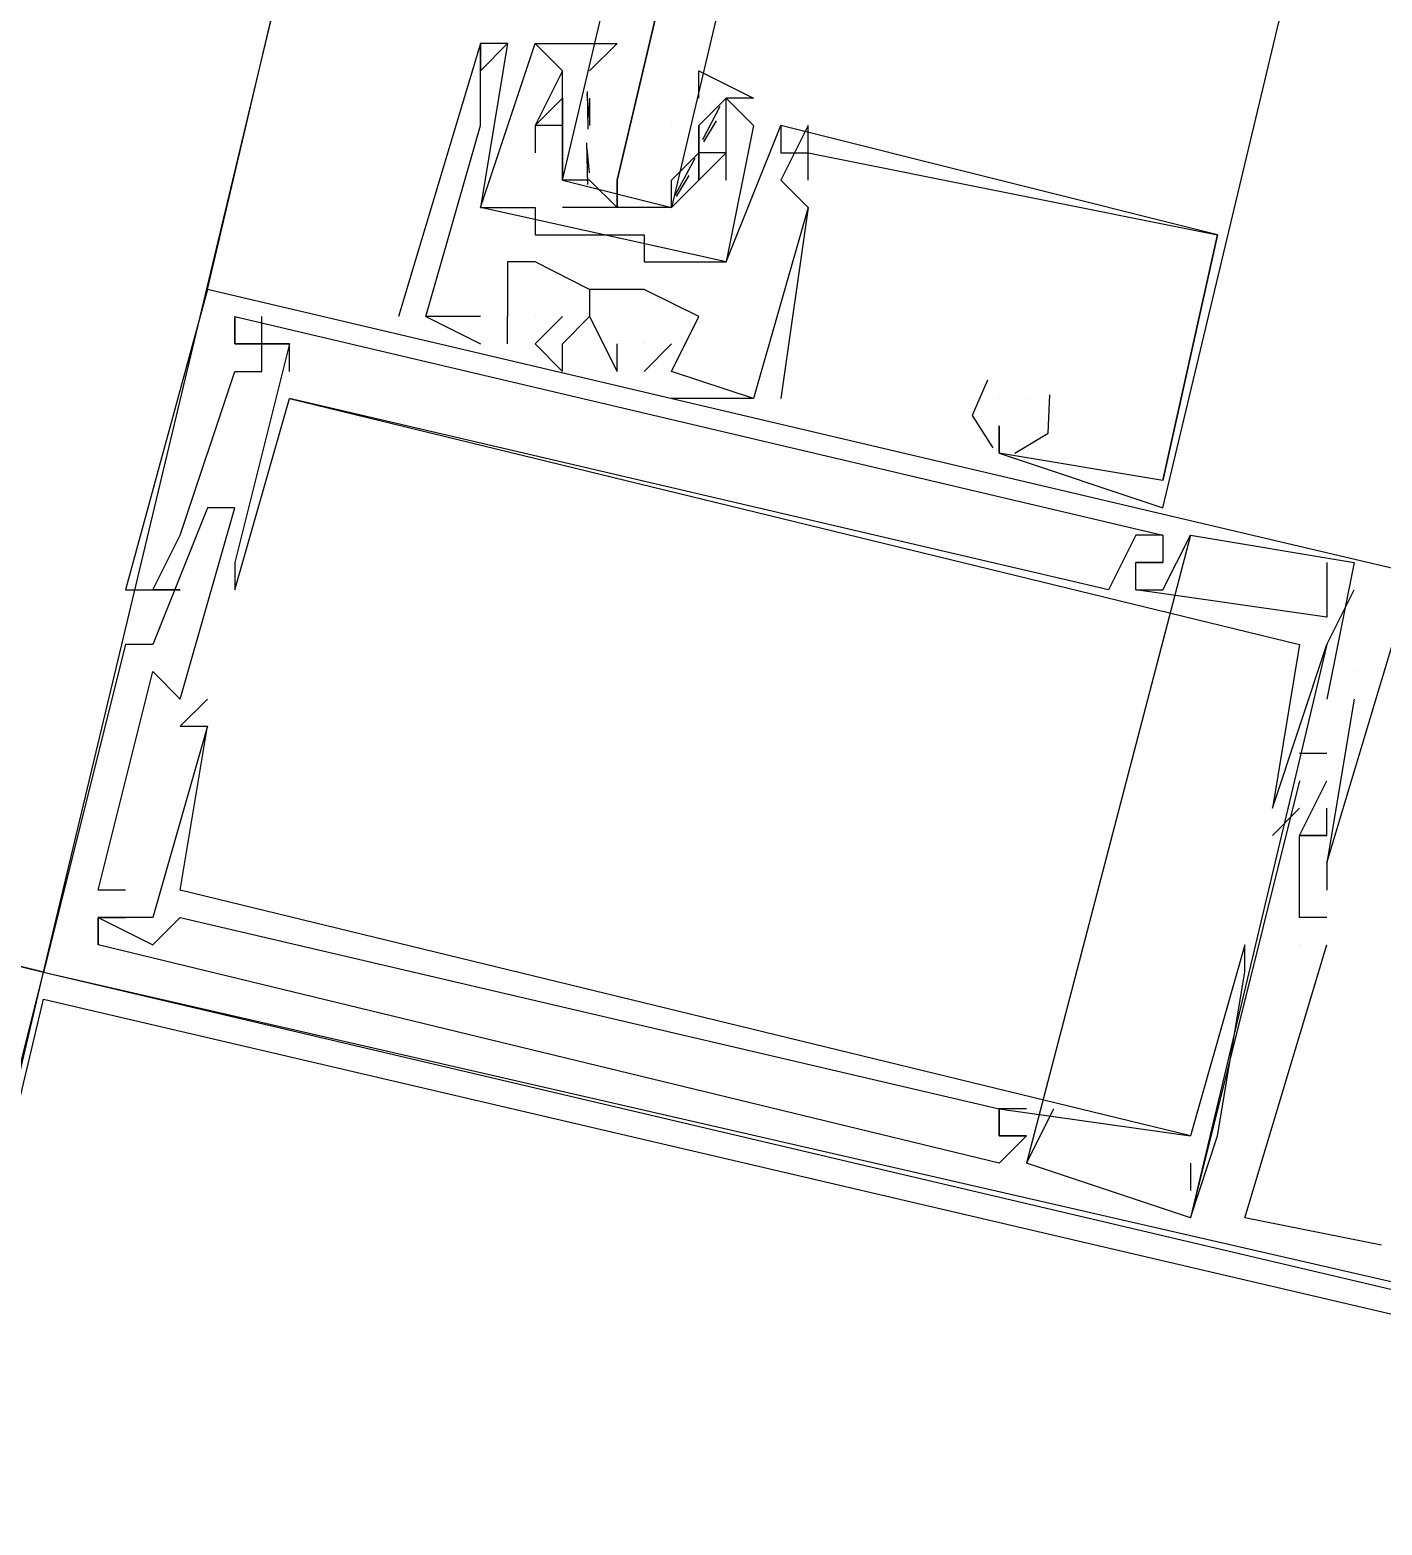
# Model space of a CAD drawing. Header units: feet. Extents: x -84 to 198, y -22 to 181.
# Drawn here: x 86.54 to 87.2, y 15.241 to 15.971 of the extents above; entities that cross this region are included whole.
import ezdxf

# ---------------------------------------------------------------- set-up
doc = ezdxf.new("R2010")
doc.units = ezdxf.units.FT
doc.layers.add('A-LINEA', color=7, linetype='CONTINUOUS')

msp = doc.modelspace()

# ---------------------------------------------------------------- linework, layer by layer
at = {"layer": 'A-LINEA'}
for p, q in [((86.6267, 15.8444), (88.3467, 23.1378)), ((86.5467, 15.5111), (86.6933, 16.1244)), ((86.76, 15.9644), (86.76, 15.9644)), ((86.76, 15.9644), (86.76, 15.9644)), ((86.76, 15.9644), (86.76, 15.9644)), ((86.76, 15.9644), (86.76, 15.9644)), ((86.76, 15.9644), (86.76, 15.9644)), ((86.76, 15.9644), (86.76, 15.9644)), ((86.7733, 15.9644), (86.7733, 15.9644)), ((86.7733, 15.9644), (86.7733, 15.9644)), ((86.7733, 15.9644), (86.7733, 15.9644)), ((86.7733, 15.9644), (86.7733, 15.9644)), ((86.7733, 15.9644), (86.7733, 15.9644)), ((86.8, 15.9511), (86.7867, 15.9644)), ((86.7867, 15.9644), (86.7867, 15.9644)), ((86.7867, 15.9644), (86.7867, 15.9644)), ((86.8, 15.9511), (86.7867, 15.9644)), ((86.7867, 15.9644), (86.7867, 15.9644)), ((86.7867, 15.9644), (86.7867, 15.9644)), ((86.76, 15.9511), (86.76, 15.9511)), ((86.76, 15.9511), (86.76, 15.9511)), ((86.76, 15.9511), (86.76, 15.9511)), ((86.8, 15.9511), (86.8, 15.9511)), ((86.8, 15.9511), (86.8, 15.9511)), ((86.8, 15.9511), (86.8, 15.9511)), ((86.8, 15.9511), (86.8, 15.9511)), ((86.76, 15.9378), (86.76, 15.9378)), ((86.76, 15.9378), (86.76, 15.9378)), ((86.76, 15.9378), (86.76, 15.9378)), ((86.8, 15.9378), (86.8, 15.9378)), ((86.8, 15.9378), (86.8, 15.9378)), ((86.8, 15.9378), (86.8, 15.9378)), ((86.8, 15.9378), (86.8, 15.9378)), ((86.8132, 15.928), (86.8122, 15.9399)), ((86.8126, 15.9227), (86.8123, 15.941)), ((86.8133, 15.9378), (86.8133, 15.9378)), ((86.8133, 15.9378), (86.8133, 15.9244)), ((86.8133, 15.9378), (86.8133, 15.9378)), ((86.8933, 15.9378), (86.88, 15.9378)), ((86.88, 15.9378), (86.88, 15.9378)), ((86.88, 15.9378), (86.88, 15.9378)), ((86.8933, 15.9378), (86.88, 15.9378)), ((86.88, 15.9378), (86.88, 15.9378)), ((86.88, 15.9378), (86.88, 15.9378)), ((86.8933, 15.9378), (86.8933, 15.9378)), ((86.8933, 15.9378), (86.8933, 15.9378)), ((86.8769, 15.9337), (86.8685, 15.9174)), ((86.76, 15.9244), (86.76, 15.9244)), ((86.76, 15.9244), (86.76, 15.9244)), ((86.76, 15.9244), (86.76, 15.9244)), ((86.7867, 15.9244), (86.7867, 15.9244)), ((86.7867, 15.9244), (86.7867, 15.9244)), ((86.7867, 15.9244), (86.7867, 15.9244)), ((86.7867, 15.9244), (86.7867, 15.9244)), ((86.7867, 15.9244), (86.7867, 15.9244)), ((86.7867, 15.9244), (86.7867, 15.9244)), ((86.8, 15.9244), (86.8, 15.9244)), ((86.8, 15.9244), (86.8, 15.9244)), ((86.8, 15.9244), (86.8, 15.9244)), ((86.8, 15.9244), (86.8, 15.9244)), ((86.8133, 15.9244), (86.8133, 15.9244)), ((86.8533, 15.9244), (86.8533, 15.9244)), ((86.8667, 15.9244), (86.8667, 15.9244)), ((86.8667, 15.9111), (86.8667, 15.9244)), ((86.8667, 15.9244), (86.8667, 15.9244)), ((86.8751, 15.9267), (86.8689, 15.9165)), ((86.8933, 15.9244), (86.8933, 15.9244)), ((86.8933, 15.9244), (86.8933, 15.9244)), ((86.8933, 15.9244), (86.8933, 15.9244)), ((86.8933, 15.9244), (86.8933, 15.9244)), ((86.9067, 15.9244), (86.9067, 15.9244)), ((86.9067, 15.9244), (86.9067, 15.9244)), ((86.9067, 15.9244), (86.9067, 15.9244)), ((86.9067, 15.9244), (86.9067, 15.9244)), ((86.9067, 15.9244), (86.9067, 15.9244)), ((86.92, 15.9244), (86.92, 15.9244)), ((86.92, 15.9244), (86.92, 15.9244)), ((86.92, 15.9244), (86.92, 15.9244)), ((86.8125, 15.8956), (86.8119, 15.9159)), ((86.7867, 15.9111), (86.7867, 15.9111)), ((86.7867, 15.9111), (86.7867, 15.9111)), ((86.8132, 15.9013), (86.8122, 15.9132)), ((86.8133, 15.9111), (86.8133, 15.9111)), ((86.8647, 15.9083), (86.855, 15.8903)), ((86.8667, 15.9111), (86.8667, 15.9111)), ((86.8667, 15.9111), (86.8667, 15.9111)), ((86.8667, 15.9111), (86.8667, 15.9111)), ((86.8667, 15.9111), (86.8667, 15.9111)), ((86.88, 15.9111), (86.88, 15.9111)), ((86.88, 15.9111), (86.88, 15.9111)), ((86.9067, 15.9111), (86.9067, 15.9111)), ((86.9067, 15.9111), (86.9067, 15.9111)), ((86.9067, 15.9111), (86.9067, 15.9111)), ((86.92, 15.9111), (86.92, 15.9111)), ((86.92, 15.9111), (86.92, 15.9111)), ((86.92, 15.9111), (86.92, 15.9111)), ((86.92, 15.9111), (86.92, 15.9111)), ((86.92, 15.9111), (86.92, 15.9111)), ((86.92, 15.9111), (86.92, 15.9111)), ((86.8618, 15.9), (86.8556, 15.8898)), ((86.8533, 15.8978), (86.8533, 15.8978)), ((86.8667, 15.8978), (86.8667, 15.8978)), ((86.8667, 15.8978), (86.8667, 15.8978)), ((86.8667, 15.8978), (86.8667, 15.8978)), ((86.8667, 15.8978), (86.8667, 15.8978)), ((86.88, 15.8978), (86.88, 15.8978)), ((86.88, 15.8978), (86.88, 15.8978)), ((86.9067, 15.8978), (86.9067, 15.8978)), ((86.9067, 15.8978), (86.9067, 15.8978)), ((86.9067, 15.8978), (86.9067, 15.8978)), ((86.92, 15.8978), (86.92, 15.8978)), ((86.92, 15.8978), (86.92, 15.8978)), ((86.92, 15.8978), (86.92, 15.8978)), ((86.76, 15.8844), (86.76, 15.8844)), ((86.76, 15.8844), (86.76, 15.8844)), ((86.76, 15.8844), (86.76, 15.8844)), ((86.76, 15.8844), (86.76, 15.8844)), ((86.7733, 15.8844), (86.7733, 15.8844)), ((86.7733, 15.8844), (86.7733, 15.8844)), ((86.7867, 15.8844), (86.7867, 15.8844)), ((86.7867, 15.8844), (86.7867, 15.8844)), ((86.8267, 15.8844), (86.8267, 15.8844)), ((86.92, 15.8844), (86.92, 15.8844)), ((86.92, 15.8844), (86.92, 15.8844)), ((86.92, 15.8844), (86.92, 15.8844)), ((86.92, 15.8844), (86.92, 15.8844)), ((86.92, 15.8844), (86.92, 15.8844)), ((86.92, 15.8844), (86.92, 15.8844)), ((86.7867, 15.8711), (86.7867, 15.8711)), ((86.7867, 15.8711), (86.7867, 15.8711)), ((86.8, 15.8711), (86.8, 15.8711)), ((86.8, 15.8711), (86.8, 15.8711)), ((86.84, 15.8711), (86.84, 15.8711)), ((86.84, 15.8711), (86.84, 15.8711)), ((87.12, 15.8711), (87.12, 15.8711)), ((87.12, 15.8711), (87.12, 15.8711)), ((87.12, 15.8711), (87.12, 15.8711)), ((87.12, 15.8711), (87.12, 15.8711)), ((87.12, 15.8711), (87.12, 15.8711)), ((87.12, 15.8711), (87.12, 15.8711)), ((86.7733, 15.8578), (86.7733, 15.8578)), ((86.7733, 15.8578), (86.7733, 15.8578)), ((86.7733, 15.8578), (86.7733, 15.8578)), ((86.7867, 15.8578), (86.7867, 15.8578)), ((86.7867, 15.8578), (86.7867, 15.8578)), ((86.7867, 15.8578), (86.7867, 15.8578)), ((86.84, 15.8578), (86.84, 15.8578)), ((86.84, 15.8578), (86.84, 15.8578)), ((86.8667, 15.8578), (86.8667, 15.8578)), ((86.8667, 15.8578), (86.8667, 15.8578)), ((86.88, 15.8578), (86.88, 15.8578)), ((86.88, 15.8578), (86.88, 15.8578)), ((86.6267, 15.8444), (86.6267, 15.8444)), ((86.6267, 15.8444), (86.6267, 15.8444)), ((86.6267, 15.8444), (86.6267, 15.8444)), ((86.8133, 15.8444), (86.8133, 15.8444)), ((86.8133, 15.8444), (86.8133, 15.8311)), ((86.8133, 15.8444), (86.8133, 15.8444)), ((86.8133, 15.8444), (86.8133, 15.8311)), ((86.8133, 15.8444), (86.8133, 15.8444)), ((86.8133, 15.8444), (86.8133, 15.8311)), ((86.84, 15.8444), (86.84, 15.8444)), ((86.84, 15.8444), (86.84, 15.8444)), ((86.84, 15.8444), (86.84, 15.8444)), ((86.64, 15.8311), (86.64, 15.8311)), ((86.64, 15.8311), (86.64, 15.8311)), ((86.64, 15.8311), (86.64, 15.8311)), ((86.6533, 15.8311), (86.6533, 15.8311)), ((86.6533, 15.8311), (86.6533, 15.8311)), ((86.6533, 15.8311), (86.6533, 15.8311)), ((86.72, 15.8311), (86.72, 15.8311)), ((86.72, 15.8311), (86.72, 15.8311)), ((86.72, 15.8311), (86.72, 15.8311)), ((86.7333, 15.8311), (86.7333, 15.8311)), ((86.7333, 15.8311), (86.7333, 15.8311)), ((86.7333, 15.8311), (86.7333, 15.8311)), ((86.7333, 15.8311), (86.7333, 15.8311)), ((86.7333, 15.8311), (86.7333, 15.8311)), ((86.7333, 15.8311), (86.7333, 15.8311)), ((86.76, 15.8311), (86.76, 15.8311)), ((86.76, 15.8311), (86.76, 15.8311)), ((86.76, 15.8311), (86.76, 15.8311)), ((86.7733, 15.8311), (86.7733, 15.8311)), ((86.7733, 15.8311), (86.7733, 15.8311)), ((86.7733, 15.8311), (86.7733, 15.8311)), ((86.7733, 15.8311), (86.7733, 15.8311)), ((86.7733, 15.8311), (86.7733, 15.8311)), ((86.7733, 15.8311), (86.7733, 15.8311)), ((86.7867, 15.8311), (86.7867, 15.8311)), ((86.7867, 15.8311), (86.7867, 15.8311)), ((86.7867, 15.8311), (86.7867, 15.8311)), ((86.8, 15.8311), (86.8, 15.8311)), ((86.8, 15.8311), (86.8, 15.8311)), ((86.8, 15.8311), (86.8, 15.8311)), ((86.8133, 15.8311), (86.8133, 15.8311)), ((86.8133, 15.8311), (86.8133, 15.8311)), ((86.8133, 15.8311), (86.8133, 15.8311)), ((86.8667, 15.8311), (86.8667, 15.8311)), ((86.8667, 15.8311), (86.8667, 15.8311)), ((86.8667, 15.8311), (86.8667, 15.8311)), ((86.64, 15.8178), (86.64, 15.8178)), ((86.64, 15.8178), (86.64, 15.8178)), ((86.64, 15.8178), (86.64, 15.8178)), ((86.64, 15.8178), (86.64, 15.8178)), ((86.64, 15.8178), (86.64, 15.8178)), ((86.64, 15.8178), (86.64, 15.8178)), ((86.6533, 15.8178), (86.6533, 15.8178)), ((86.6533, 15.8178), (86.6533, 15.8178)), ((86.6533, 15.8178), (86.6533, 15.8178)), ((86.6533, 15.8178), (86.6533, 15.8178)), ((86.6533, 15.8178), (86.6533, 15.8178)), ((86.6533, 15.8178), (86.6533, 15.8178)), ((86.6667, 15.8178), (86.6667, 15.8178)), ((86.6667, 15.8178), (86.6667, 15.8178)), ((86.6667, 15.8178), (86.6667, 15.8178)), ((86.6667, 15.8178), (86.6667, 15.8178)), ((86.6667, 15.8178), (86.6667, 15.8178)), ((86.6667, 15.8178), (86.6667, 15.8178)), ((86.76, 15.8178), (86.76, 15.8178)), ((86.76, 15.8178), (86.76, 15.8178)), ((86.76, 15.8178), (86.76, 15.8178)), ((86.7733, 15.8178), (86.7733, 15.8178)), ((86.7733, 15.8178), (86.7733, 15.8178)), ((86.7733, 15.8178), (86.7733, 15.8178)), ((86.7867, 15.8178), (86.7867, 15.8178)), ((86.7867, 15.8178), (86.7867, 15.8178)), ((86.7867, 15.8178), (86.7867, 15.8178)), ((86.8, 15.8178), (86.8, 15.8178)), ((86.8, 15.8178), (86.8, 15.8178)), ((86.8, 15.8178), (86.8, 15.8178)), ((86.8267, 15.8178), (86.8267, 15.8178)), ((86.8267, 15.8178), (86.8267, 15.8178)), ((86.8267, 15.8178), (86.8267, 15.8178)), ((86.84, 15.8178), (86.84, 15.8178)), ((86.8533, 15.8178), (86.84, 15.8044)), ((86.84, 15.8178), (86.84, 15.8178)), ((86.8533, 15.8178), (86.84, 15.8044)), ((86.84, 15.8178), (86.84, 15.8178)), ((86.8533, 15.8178), (86.84, 15.8044)), ((86.8533, 15.8178), (86.8533, 15.8178)), ((86.8533, 15.8178), (86.8533, 15.8178)), ((86.8533, 15.8178), (86.8533, 15.8178)), ((86.64, 15.8044), (86.64, 15.8044)), ((86.64, 15.8044), (86.64, 15.8044)), ((86.64, 15.8044), (86.64, 15.8044)), ((86.6533, 15.8044), (86.6533, 15.8044)), ((86.6533, 15.8044), (86.6533, 15.8044)), ((86.6533, 15.8044), (86.6533, 15.8044)), ((86.6667, 15.8044), (86.6667, 15.8044)), ((86.6667, 15.8044), (86.6667, 15.8044)), ((86.6667, 15.8044), (86.6667, 15.8044)), ((86.8, 15.8044), (86.8, 15.8044)), ((86.8, 15.8044), (86.8, 15.8044)), ((86.8, 15.8044), (86.8, 15.8044)), ((86.8267, 15.8044), (86.8267, 15.8044)), ((86.8267, 15.8044), (86.8267, 15.8044)), ((86.8267, 15.8044), (86.8267, 15.8044)), ((86.84, 15.8044), (86.84, 15.8044)), ((86.84, 15.8044), (86.84, 15.8044)), ((86.84, 15.8044), (86.84, 15.8044)), ((86.8533, 15.8044), (86.8533, 15.8044)), ((86.8533, 15.8044), (86.8533, 15.8044)), ((86.8533, 15.8044), (86.8533, 15.8044)), ((86.8533, 15.8044), (86.8533, 15.8044)), ((86.8533, 15.8044), (86.8533, 15.8044)), ((86.8533, 15.8044), (86.8533, 15.8044)), ((86.6667, 15.7911), (86.6667, 15.7911)), ((86.6667, 15.7911), (86.6667, 15.7911)), ((86.6667, 15.7911), (86.6667, 15.7911)), ((86.6667, 15.7911), (86.6667, 15.7911)), ((86.6667, 15.7911), (86.6667, 15.7911)), ((86.6667, 15.7911), (86.6667, 15.7911)), ((86.8533, 15.7911), (86.8533, 15.7911)), ((86.8533, 15.7911), (86.8533, 15.7911)), ((86.8533, 15.7911), (86.8533, 15.7911)), ((86.8933, 15.7911), (86.8933, 15.7911)), ((86.8933, 15.7911), (86.8933, 15.7911)), ((86.8933, 15.7911), (86.8933, 15.7911)), ((86.8933, 15.7911), (86.8933, 15.7911)), ((86.8933, 15.7911), (86.8933, 15.7911)), ((86.8933, 15.7911), (86.8933, 15.7911)), ((86.9067, 15.7911), (86.9067, 15.7911)), ((86.9067, 15.7911), (86.9067, 15.7911)), ((86.9067, 15.7911), (86.9067, 15.7911)), ((87.0133, 15.7911), (87.0133, 15.7911)), ((87.0133, 15.7911), (87.0133, 15.7911)), ((87.0133, 15.7911), (87.0133, 15.7911)), ((87.0267, 15.7911), (87.0267, 15.7911)), ((87.0267, 15.7911), (87.0267, 15.7911)), ((87.0267, 15.7911), (87.0267, 15.7911)), ((87.0267, 15.7911), (87.0267, 15.7911)), ((87.0267, 15.7911), (87.0267, 15.7911)), ((87.0267, 15.7911), (87.0267, 15.7911)), ((87.0133, 15.7778), (87.0133, 15.7778)), ((87.0133, 15.7778), (87.0133, 15.7778)), ((87.0133, 15.7778), (87.0133, 15.7778)), ((87.0133, 15.7778), (87.0133, 15.7778)), ((87.0133, 15.7778), (87.0133, 15.7778)), ((87.0133, 15.7778), (87.0133, 15.7778)), ((87.0133, 15.7644), (87.0133, 15.7644)), ((87.0133, 15.7644), (87.0133, 15.7644)), ((87.0133, 15.7644), (87.0133, 15.7644)), ((87.0133, 15.7644), (87.0133, 15.7644)), ((87.0133, 15.7644), (87.0133, 15.7644)), ((87.0133, 15.7644), (87.0133, 15.7644)), ((87.0933, 15.7511), (87.0933, 15.7511)), ((87.0933, 15.7511), (87.0933, 15.7511)), ((87.0933, 15.7511), (87.0933, 15.7511)), ((87.0933, 15.7511), (87.0933, 15.7511)), ((87.0933, 15.7511), (87.0933, 15.7511)), ((87.0933, 15.7511), (87.0933, 15.7511)), ((86.6267, 15.7378), (86.6267, 15.7378)), ((86.6267, 15.7378), (86.6267, 15.7378)), ((86.6267, 15.7378), (86.6267, 15.7378)), ((86.64, 15.7378), (86.64, 15.7378)), ((86.64, 15.7378), (86.64, 15.7378)), ((86.64, 15.7378), (86.64, 15.7378)), ((87.0933, 15.7378), (87.0933, 15.7378)), ((87.0933, 15.7378), (87.0933, 15.7378)), ((87.0933, 15.7378), (87.0933, 15.7378)), ((86.6133, 15.7244), (86.6133, 15.7244)), ((86.6133, 15.7244), (86.6133, 15.7244)), ((86.6133, 15.7244), (86.6133, 15.7244)), ((87.1067, 15.7244), (87.0267, 15.4178)), ((87.1067, 15.7244), (87.0267, 15.4178)), ((87.1067, 15.7244), (87.0267, 15.4178)), ((87.08, 15.7244), (87.08, 15.7244)), ((87.08, 15.7244), (87.08, 15.7244)), ((87.08, 15.7244), (87.08, 15.7244)), ((87.0933, 15.7244), (87.0933, 15.7244)), ((87.0933, 15.7244), (87.0933, 15.7244)), ((87.0933, 15.7244), (87.0933, 15.7244)), ((87.0933, 15.7244), (87.0933, 15.7244)), ((87.0933, 15.7244), (87.0933, 15.7244)), ((87.0933, 15.7244), (87.0933, 15.7244)), ((87.1067, 15.7244), (87.1067, 15.7244)), ((87.1067, 15.7244), (87.1067, 15.7244)), ((87.1067, 15.7244), (87.1067, 15.7244)), ((86.64, 15.7111), (86.64, 15.7111)), ((86.64, 15.7111), (86.64, 15.7111)), ((86.64, 15.7111), (86.64, 15.7111)), ((86.64, 15.7111), (86.64, 15.7111)), ((86.64, 15.7111), (86.64, 15.7111)), ((86.64, 15.7111), (86.64, 15.7111)), ((87.08, 15.7111), (87.08, 15.7111)), ((87.08, 15.7111), (87.08, 15.7111)), ((87.08, 15.7111), (87.08, 15.7111)), ((87.08, 15.7111), (87.08, 15.7111)), ((87.08, 15.7111), (87.08, 15.7111)), ((87.08, 15.7111), (87.08, 15.7111)), ((87.0933, 15.7111), (87.0933, 15.7111)), ((87.0933, 15.7111), (87.0933, 15.7111)), ((87.0933, 15.7111), (87.0933, 15.7111)), ((87.0933, 15.7111), (87.0933, 15.7111)), ((87.0933, 15.7111), (87.0933, 15.7111)), ((87.0933, 15.7111), (87.0933, 15.7111)), ((87.1733, 15.7111), (87.1733, 15.7111)), ((87.1733, 15.7111), (87.1733, 15.7111)), ((87.1733, 15.7111), (87.1733, 15.7111)), ((87.1867, 15.7111), (87.1867, 15.7111)), ((87.1867, 15.7111), (87.1867, 15.7111)), ((87.1867, 15.7111), (87.1867, 15.7111)), ((87.1867, 15.7111), (87.1867, 15.7111)), ((87.1867, 15.7111), (87.1867, 15.7111)), ((87.1867, 15.7111), (87.1867, 15.7111)), ((86.5867, 15.6978), (86.5867, 15.6978)), ((86.5867, 15.6978), (86.5867, 15.6978)), ((86.5867, 15.6978), (86.5867, 15.6978)), ((86.6, 15.6978), (86.6, 15.6978)), ((86.6, 15.6978), (86.6, 15.6978)), ((86.6, 15.6978), (86.6, 15.6978)), ((86.6133, 15.6978), (86.6133, 15.6978)), ((86.6133, 15.6978), (86.6133, 15.6978)), ((86.6133, 15.6978), (86.6133, 15.6978)), ((86.64, 15.6978), (86.64, 15.6978)), ((86.64, 15.6978), (86.64, 15.6978)), ((86.64, 15.6978), (86.64, 15.6978)), ((87.0667, 15.6978), (87.0667, 15.6978)), ((87.0667, 15.6978), (87.0667, 15.6978)), ((87.0667, 15.6978), (87.0667, 15.6978)), ((87.08, 15.6978), (87.08, 15.6978)), ((87.08, 15.6978), (87.08, 15.6978)), ((87.08, 15.6978), (87.08, 15.6978)), ((87.08, 15.6978), (87.08, 15.6978)), ((87.08, 15.6978), (87.08, 15.6978)), ((87.08, 15.6978), (87.08, 15.6978)), ((87.0933, 15.6978), (87.0933, 15.6978)), ((87.0933, 15.6978), (87.0933, 15.6978)), ((87.0933, 15.6978), (87.0933, 15.6978)), ((87.1867, 15.6978), (87.1867, 15.6978)), ((87.1867, 15.6978), (87.1867, 15.6978)), ((87.1867, 15.6978), (87.1867, 15.6978)), ((87.1733, 15.6844), (87.1733, 15.6844)), ((87.1733, 15.6844), (87.1733, 15.6844)), ((87.1733, 15.6844), (87.1733, 15.6844)), ((86.5867, 15.6711), (86.5867, 15.6711)), ((86.5867, 15.6711), (86.5867, 15.6711)), ((86.5867, 15.6711), (86.5867, 15.6711)), ((86.6, 15.6711), (86.6, 15.6711)), ((86.6, 15.6711), (86.6, 15.6711)), ((86.6, 15.6711), (86.6, 15.6711)), ((87.1733, 15.6711), (87.1067, 15.3911)), ((87.1733, 15.6711), (87.1067, 15.3911)), ((87.1733, 15.6711), (87.1067, 15.3911)), ((87.16, 15.6711), (87.16, 15.6711)), ((87.16, 15.6711), (87.16, 15.6711)), ((87.16, 15.6711), (87.16, 15.6711)), ((87.1733, 15.6711), (87.1733, 15.6711)), ((87.1733, 15.6711), (87.1733, 15.6711)), ((87.1733, 15.6711), (87.1733, 15.6711)), ((86.6, 15.6578), (86.6, 15.6578)), ((86.6, 15.6578), (86.6, 15.6578)), ((86.6, 15.6578), (86.6, 15.6578)), ((87.1733, 15.6578), (87.1733, 15.6578)), ((87.1733, 15.6578), (87.1733, 15.6578)), ((87.1733, 15.6578), (87.1733, 15.6578)), ((87.1867, 15.6578), (87.1867, 15.6578)), ((87.1867, 15.6578), (87.1867, 15.6578)), ((87.1867, 15.6578), (87.1867, 15.6578)), ((87.1867, 15.6578), (87.1867, 15.6578)), ((87.1867, 15.6578), (87.1867, 15.6578)), ((87.1867, 15.6578), (87.1867, 15.6578)), ((86.6133, 15.6444), (86.6133, 15.6444)), ((86.6133, 15.6444), (86.6133, 15.6444)), ((86.6133, 15.6444), (86.6133, 15.6444)), ((86.6267, 15.6444), (86.6267, 15.6444)), ((86.6267, 15.6444), (86.6267, 15.6444)), ((86.6267, 15.6444), (86.6267, 15.6444)), ((87.1733, 15.6444), (87.1733, 15.6444)), ((87.1733, 15.6444), (87.1733, 15.6444)), ((87.1733, 15.6444), (87.1733, 15.6444)), ((87.1867, 15.6444), (87.1867, 15.6444)), ((87.1867, 15.6444), (87.1867, 15.6444)), ((87.1867, 15.6444), (87.1867, 15.6444)), ((86.0533, 15.6311), (86.5467, 15.5111)), ((86.6133, 15.6311), (86.6133, 15.6311)), ((86.6133, 15.6311), (86.6133, 15.6311)), ((86.6133, 15.6311), (86.6133, 15.6311)), ((86.6267, 15.6311), (86.6267, 15.6311)), ((86.6267, 15.6311), (86.6267, 15.6311)), ((86.6267, 15.6311), (86.6267, 15.6311)), ((86.6267, 15.6311), (86.6267, 15.6311)), ((86.6267, 15.6311), (86.6267, 15.6311)), ((86.6267, 15.6311), (86.6267, 15.6311)), ((87.1733, 15.6178), (87.16, 15.6178)), ((87.16, 15.6178), (87.16, 15.6178)), ((87.1733, 15.6178), (87.16, 15.6178)), ((87.16, 15.6178), (87.16, 15.6178)), ((87.1733, 15.6178), (87.16, 15.6178)), ((87.16, 15.6178), (87.16, 15.6178)), ((87.1733, 15.6178), (87.1733, 15.6178)), ((87.1733, 15.6178), (87.1733, 15.6178)), ((87.1733, 15.6178), (87.1733, 15.6178)), ((87.16, 15.6044), (87.16, 15.6044)), ((87.16, 15.6044), (87.16, 15.6044)), ((87.16, 15.6044), (87.16, 15.6044)), ((87.1733, 15.6044), (87.1733, 15.6044)), ((87.1733, 15.6044), (87.1733, 15.6044)), ((87.1733, 15.6044), (87.1733, 15.6044)), ((87.1467, 15.5778), (87.16, 15.5911)), ((87.1467, 15.5911), (87.1467, 15.5911)), ((87.1467, 15.5911), (87.1467, 15.5911)), ((87.1467, 15.5778), (87.16, 15.5911)), ((87.1467, 15.5911), (87.1467, 15.5911)), ((87.1467, 15.5911), (87.1467, 15.5911)), ((87.1467, 15.5778), (87.16, 15.5911)), ((87.1467, 15.5911), (87.1467, 15.5911)), ((87.1467, 15.5911), (87.1467, 15.5911)), ((87.16, 15.5911), (87.16, 15.5911)), ((87.16, 15.5911), (87.16, 15.5911)), ((87.16, 15.5911), (87.16, 15.5911)), ((87.1733, 15.5911), (87.1733, 15.5911)), ((87.1733, 15.5911), (87.1733, 15.5911)), ((87.1733, 15.5911), (87.1733, 15.5911)), ((87.1467, 15.5778), (87.1467, 15.5778)), ((87.1467, 15.5778), (87.1467, 15.5778)), ((87.1467, 15.5778), (87.1467, 15.5778)), ((87.16, 15.5778), (87.16, 15.5778)), ((87.16, 15.5778), (87.16, 15.5778)), ((87.16, 15.5778), (87.16, 15.5778)), ((87.16, 15.5778), (87.16, 15.5778)), ((87.16, 15.5778), (87.16, 15.5778)), ((87.16, 15.5778), (87.16, 15.5778)), ((87.1733, 15.5778), (87.1733, 15.5778)), ((87.1733, 15.5778), (87.1733, 15.5778)), ((87.1733, 15.5778), (87.1733, 15.5778)), ((87.1733, 15.5778), (87.1733, 15.5778)), ((87.1733, 15.5778), (87.1733, 15.5778)), ((87.1733, 15.5778), (87.1733, 15.5778)), ((87.1733, 15.5644), (87.1733, 15.5644)), ((87.1733, 15.5644), (87.1733, 15.5644)), ((87.1733, 15.5644), (87.1733, 15.5644)), ((87.1733, 15.5644), (87.1733, 15.5644)), ((87.1733, 15.5644), (87.1733, 15.5644)), ((87.1733, 15.5644), (87.1733, 15.5644)), ((86.5733, 15.5511), (86.5733, 15.5511)), ((86.5733, 15.5511), (86.5733, 15.5511)), ((86.5733, 15.5511), (86.5733, 15.5511)), ((86.5867, 15.5511), (86.5867, 15.5511)), ((86.5867, 15.5511), (86.5867, 15.5511)), ((86.5867, 15.5511), (86.5867, 15.5511)), ((86.6133, 15.5511), (86.6133, 15.5511)), ((86.6133, 15.5511), (86.6133, 15.5511)), ((86.6133, 15.5511), (86.6133, 15.5511)), ((87.1733, 15.5511), (87.1733, 15.5511)), ((87.1733, 15.5511), (87.1733, 15.5511)), ((87.1733, 15.5511), (87.1733, 15.5511)), ((86.5733, 15.5378), (86.5733, 15.5378)), ((86.5733, 15.5378), (86.5733, 15.5378)), ((86.5733, 15.5378), (86.5733, 15.5378)), ((86.5733, 15.5378), (86.5733, 15.5378)), ((86.5733, 15.5378), (86.5733, 15.5378)), ((86.5733, 15.5378), (86.5733, 15.5378)), ((86.5733, 15.5378), (86.5733, 15.5378)), ((86.5733, 15.5378), (86.5733, 15.5378)), ((86.5733, 15.5378), (86.5733, 15.5378)), ((86.5867, 15.5378), (86.5867, 15.5378)), ((86.5867, 15.5378), (86.5867, 15.5378)), ((86.5867, 15.5378), (86.5867, 15.5378)), ((86.6, 15.5378), (86.6, 15.5378)), ((86.6, 15.5378), (86.6, 15.5378)), ((86.6, 15.5378), (86.6, 15.5378)), ((86.6133, 15.5378), (86.6133, 15.5378)), ((86.6133, 15.5378), (86.6133, 15.5378)), ((86.6133, 15.5378), (86.6133, 15.5378)), ((87.1733, 15.5378), (87.16, 15.5378)), ((87.16, 15.5378), (87.16, 15.5378)), ((87.16, 15.5378), (87.16, 15.5378)), ((87.1733, 15.5378), (87.16, 15.5378)), ((87.16, 15.5378), (87.16, 15.5378)), ((87.16, 15.5378), (87.16, 15.5378)), ((87.1733, 15.5378), (87.16, 15.5378)), ((87.16, 15.5378), (87.16, 15.5378)), ((87.16, 15.5378), (87.16, 15.5378)), ((87.1733, 15.5378), (87.1733, 15.5378)), ((87.1733, 15.5378), (87.1733, 15.5378)), ((87.1733, 15.5378), (87.1733, 15.5378)), ((86.5733, 15.5244), (86.5733, 15.5244)), ((86.5733, 15.5244), (86.5733, 15.5244)), ((86.5733, 15.5244), (86.5733, 15.5244)), ((86.5733, 15.5244), (86.5733, 15.5244)), ((86.5733, 15.5244), (86.5733, 15.5244)), ((86.5733, 15.5244), (86.5733, 15.5244)), ((86.6, 15.5244), (86.6, 15.5244)), ((86.6, 15.5244), (86.6, 15.5244)), ((86.6, 15.5244), (86.6, 15.5244)), ((87.1333, 15.5244), (87.1333, 15.5244)), ((87.1333, 15.5244), (87.1333, 15.5244)), ((87.1333, 15.5244), (87.1333, 15.5244)), ((87.16, 15.5244), (87.16, 15.5244)), ((87.16, 15.5244), (87.16, 15.5244)), ((87.16, 15.5244), (87.16, 15.5244)), ((87.16, 15.5244), (87.16, 15.5244)), ((87.16, 15.5244), (87.16, 15.5244)), ((87.16, 15.5244), (87.16, 15.5244)), ((87.1733, 15.5244), (87.1733, 15.5244)), ((87.1733, 15.5244), (87.1733, 15.5244)), ((87.1733, 15.5244), (87.1733, 15.5244)), ((86.5467, 15.5111), (86.5467, 15.5111)), ((86.5467, 15.5111), (86.5467, 15.5111)), ((86.5467, 15.5111), (86.5467, 15.5111)), ((86.5467, 15.5111), (86.5467, 15.5111)), ((86.5467, 15.5111), (86.5467, 15.5111)), ((86.5467, 15.5111), (86.5467, 15.5111)), ((87.1333, 15.5111), (87.1333, 15.5111)), ((87.1333, 15.5111), (87.1333, 15.5111)), ((87.1333, 15.5111), (87.1333, 15.5111)), ((87.0133, 15.4444), (87.0133, 15.4444)), ((87.0133, 15.4444), (87.0133, 15.4444)), ((87.0133, 15.4444), (87.0133, 15.4444)), ((87.0133, 15.4444), (87.0133, 15.4444)), ((87.0133, 15.4444), (87.0133, 15.4444)), ((87.0133, 15.4444), (87.0133, 15.4444)), ((87.0133, 15.4444), (87.0133, 15.4444)), ((87.0133, 15.4444), (87.0133, 15.4444)), ((87.0133, 15.4444), (87.0133, 15.4444)), ((87.0267, 15.4444), (87.0267, 15.4444)), ((87.0267, 15.4444), (87.0267, 15.4444)), ((87.0267, 15.4444), (87.0267, 15.4444)), ((87.04, 15.4444), (87.04, 15.4444)), ((87.04, 15.4444), (87.04, 15.4444)), ((87.04, 15.4444), (87.04, 15.4444)), ((87.0133, 15.4311), (87.0133, 15.4311)), ((87.0133, 15.4311), (87.0133, 15.4311)), ((87.0133, 15.4311), (87.0133, 15.4311)), ((87.0133, 15.4311), (87.0133, 15.4311)), ((87.0133, 15.4311), (87.0133, 15.4311)), ((87.0133, 15.4311), (87.0133, 15.4311)), ((87.0133, 15.4311), (87.0133, 15.4311)), ((87.0133, 15.4311), (87.0133, 15.4311)), ((87.0133, 15.4311), (87.0133, 15.4311)), ((87.0267, 15.4311), (87.0267, 15.4311)), ((87.0267, 15.4311), (87.0267, 15.4311)), ((87.0267, 15.4311), (87.0267, 15.4311)), ((87.0267, 15.4311), (87.0267, 15.4311)), ((87.0267, 15.4311), (87.0267, 15.4311)), ((87.0267, 15.4311), (87.0267, 15.4311)), ((87.1067, 15.4311), (87.1067, 15.4311)), ((87.1067, 15.4311), (87.1067, 15.4311)), ((87.1067, 15.4311), (87.1067, 15.4311)), ((87.1067, 15.4311), (87.1067, 15.4311)), ((87.1067, 15.4311), (87.1067, 15.4311)), ((87.1067, 15.4311), (87.1067, 15.4311)), ((87.12, 15.4311), (87.12, 15.4311)), ((87.12, 15.4311), (87.12, 15.4311)), ((87.12, 15.4311), (87.12, 15.4311)), ((87.0133, 15.4178), (87.0133, 15.4178)), ((87.0133, 15.4178), (87.0133, 15.4178)), ((87.0133, 15.4178), (87.0133, 15.4178)), ((87.0267, 15.4178), (87.0267, 15.4178)), ((87.0267, 15.4178), (87.0267, 15.4178)), ((87.0267, 15.4178), (87.0267, 15.4178)), ((87.1067, 15.4178), (87.1067, 15.4044)), ((87.1067, 15.4178), (87.1067, 15.4178)), ((87.1067, 15.4178), (87.1067, 15.4044)), ((87.1067, 15.4178), (87.1067, 15.4178)), ((87.1067, 15.4178), (87.1067, 15.4044)), ((87.1067, 15.4178), (87.1067, 15.4178)), ((87.1067, 15.4044), (87.1067, 15.4044)), ((87.1067, 15.4044), (87.1067, 15.4044)), ((87.1067, 15.4044), (87.1067, 15.4044)), ((87.1067, 15.3911), (87.1067, 15.3911)), ((87.1067, 15.3911), (87.1067, 15.3911)), ((87.1067, 15.3911), (87.1067, 15.3911)), ((87.1067, 15.3911), (87.1067, 15.3911)), ((87.1067, 15.3911), (87.1067, 15.3911)), ((87.1067, 15.3911), (87.1067, 15.3911)), ((87.1333, 15.3911), (87.1333, 15.3911)), ((87.1333, 15.3911), (87.1333, 15.3911)), ((87.1333, 15.3911), (87.1333, 15.3911)), ((87.2, 15.3778), (87.2, 15.3778)), ((87.2, 15.3778), (87.2, 15.3778)), ((87.2, 15.3778), (87.2, 15.3778))]:
    msp.add_line(p, q, dxfattribs=at)
for points in [[(87.0933, 15.7378), (87.52, 17.5244), (87.9067, 19.1911)], [(87.2533, 17.5778), (86.8533, 15.8844), (86.84, 15.8844), (86.8267, 15.8844), (86.8267, 15.8978), (87.2267, 17.5911), (86.8267, 15.8978), (86.8267, 15.8844), (86.8133, 15.8978), (86.8, 15.8978), (87.2, 17.5911)], [(86.76, 15.8311), (86.7333, 15.8311), (86.76, 15.9244), (86.76, 15.9378), (86.76, 15.9644), (86.76, 15.9511), (86.7733, 15.9644), (86.76, 15.9644), (86.72, 15.8311)], [(86.76, 15.8311), (86.7333, 15.8311), (86.76, 15.9244), (86.76, 15.9378), (86.76, 15.9644), (86.76, 15.9511), (86.7733, 15.9644), (86.76, 15.9644), (86.72, 15.8311)], [(86.76, 15.8311), (86.7333, 15.8311), (86.76, 15.9244), (86.76, 15.9378), (86.76, 15.9644), (86.76, 15.9511), (86.7733, 15.9644), (86.76, 15.9644), (86.72, 15.8311)], [(86.88, 15.8578), (86.76, 15.8844), (86.7867, 15.9644), (86.8, 15.9511), (86.7867, 15.9244), (86.7867, 15.9111)], [(86.7733, 15.9644), (86.76, 15.8844), (86.7733, 15.8844), (86.7867, 15.8844), (86.7867, 15.8711), (86.8, 15.8711), (86.84, 15.8711), (86.84, 15.8578), (86.8667, 15.8578), (86.88, 15.8578), (86.9067, 15.9244)], [(86.88, 15.8578), (86.76, 15.8844), (86.7867, 15.9644), (86.8, 15.9511), (86.7867, 15.9244), (86.7867, 15.9111)], [(86.7733, 15.9644), (86.76, 15.8844), (86.7733, 15.8844), (86.7867, 15.8844), (86.7867, 15.8711), (86.8, 15.8711), (86.84, 15.8711), (86.84, 15.8578), (86.8667, 15.8578), (86.88, 15.8578), (86.9067, 15.9244)], [(86.8, 15.8978), (86.8, 15.9111), (86.8, 15.9244), (86.8, 15.9511), (86.7867, 15.9644), (86.8267, 15.9644), (86.8133, 15.9511)], [(86.8667, 15.9378), (86.8667, 15.9511), (86.8933, 15.9378), (86.88, 15.9378), (86.8667, 15.9244), (86.8667, 15.9111), (86.8667, 15.8978), (86.8533, 15.8844), (86.8, 15.8844)], [(86.8, 15.9244), (86.7867, 15.9244), (86.8, 15.9378), (86.8, 15.9244), (86.8, 15.9378)], [(86.8, 15.9244), (86.7867, 15.9244), (86.8, 15.9378), (86.8, 15.9244), (86.8, 15.9378)], [(86.88, 15.8978), (86.88, 15.9378), (86.8933, 15.9244), (86.88, 15.8578)], [(86.88, 15.8978), (86.88, 15.9378), (86.8933, 15.9244), (86.88, 15.8578)], [(87.0933, 15.7511), (87.12, 15.8711), (86.9067, 15.9244), (86.9067, 15.9111), (86.92, 15.9111), (86.92, 15.9244), (86.9067, 15.8978), (86.92, 15.8844), (86.8933, 15.7911), (86.8533, 15.8044), (86.8667, 15.8311), (86.84, 15.8444), (86.8133, 15.8444), (86.7867, 15.8578), (86.7733, 15.8578), (86.7733, 15.8311)], [(87.0933, 15.7511), (87.12, 15.8711), (86.9067, 15.9244), (86.9067, 15.9111), (86.92, 15.9111), (86.92, 15.9244), (86.9067, 15.8978), (86.92, 15.8844), (86.8933, 15.7911), (86.8533, 15.8044), (86.8667, 15.8311), (86.84, 15.8444), (86.8133, 15.8444), (86.7867, 15.8578), (86.7733, 15.8578), (86.7733, 15.8311)], [(87.0933, 15.7511), (87.12, 15.8711), (86.9067, 15.9244), (86.9067, 15.9111), (86.92, 15.9111), (86.92, 15.9244), (86.9067, 15.8978), (86.92, 15.8844), (86.8933, 15.7911), (86.8533, 15.8044), (86.8667, 15.8311), (86.84, 15.8444), (86.8133, 15.8444), (86.7867, 15.8578), (86.7733, 15.8578), (86.7733, 15.8311)], [(86.8, 15.9244), (86.8, 15.9111), (86.8, 15.8978), (86.8533, 15.8844), (86.8533, 15.8978), (86.8667, 15.9111)], [(86.8667, 15.8978), (86.8667, 15.9111), (86.8667, 15.8978), (86.88, 15.9111), (86.8667, 15.9111), (86.8667, 15.9244), (86.8667, 15.9244)], [(86.8667, 15.8978), (86.8667, 15.9111), (86.8667, 15.8978), (86.88, 15.9111), (86.8667, 15.9111), (86.8667, 15.9244), (86.8667, 15.9244)], [(86.92, 15.8978), (86.92, 15.9111), (87.12, 15.8711), (87.0933, 15.7511), (87.0133, 15.7644), (87.0133, 15.7778)], [(86.92, 15.8978), (86.92, 15.9111), (87.12, 15.8711), (87.0933, 15.7511), (87.0133, 15.7644), (87.0133, 15.7778)], [(86.92, 15.8978), (86.92, 15.9111), (87.12, 15.8711), (87.0933, 15.7511), (87.0133, 15.7644), (87.0133, 15.7778)], [(86.92, 15.8844), (86.92, 15.8844), (86.9067, 15.7911)], [(86.92, 15.8844), (86.92, 15.8844), (86.9067, 15.7911)], [(86.92, 15.8844), (86.92, 15.8844), (86.9067, 15.7911)], [(87.3067, 15.6844), (86.6267, 15.8444), (86.5867, 15.6978), (86.6133, 15.6978), (86.6, 15.6978), (86.6133, 15.7244), (86.64, 15.8044), (86.6533, 15.8044), (86.6533, 15.8178), (86.64, 15.8178), (86.64, 15.8311)], [(87.3067, 15.6844), (86.6267, 15.8444), (86.5867, 15.6978), (86.6133, 15.6978), (86.6, 15.6978), (86.6133, 15.7244), (86.64, 15.8044), (86.6533, 15.8044), (86.6533, 15.8178), (86.64, 15.8178), (86.64, 15.8311)], [(87.3067, 15.6844), (86.6267, 15.8444), (86.5867, 15.6978), (86.6133, 15.6978), (86.6, 15.6978), (86.6133, 15.7244), (86.64, 15.8044), (86.6533, 15.8044), (86.6533, 15.8178), (86.64, 15.8178), (86.64, 15.8311)], [(86.64, 15.8311), (86.64, 15.8178), (86.6667, 15.8178), (86.64, 15.7111), (86.64, 15.6978)], [(86.64, 15.8311), (87.0933, 15.7244), (87.0933, 15.7111), (87.08, 15.7111)], [(86.64, 15.8311), (86.64, 15.8178), (86.6667, 15.8178), (86.64, 15.7111), (86.64, 15.6978)], [(86.64, 15.8311), (87.0933, 15.7244), (87.0933, 15.7111), (87.08, 15.7111)], [(86.64, 15.8311), (86.64, 15.8178), (86.6667, 15.8178), (86.64, 15.7111), (86.64, 15.6978)], [(86.64, 15.8311), (87.0933, 15.7244), (87.0933, 15.7111), (87.08, 15.7111)], [(86.6667, 15.8044), (86.6667, 15.8178), (86.6533, 15.8178), (86.6533, 15.8311)], [(86.6667, 15.8044), (86.6667, 15.8178), (86.6533, 15.8178), (86.6533, 15.8311)], [(86.6667, 15.8044), (86.6667, 15.8178), (86.6533, 15.8178), (86.6533, 15.8311)], [(86.7333, 15.8311), (86.7333, 15.8311), (86.76, 15.8178)], [(86.7333, 15.8311), (86.7333, 15.8311), (86.76, 15.8178)], [(86.7333, 15.8311), (86.7333, 15.8311), (86.76, 15.8178)], [(86.7733, 15.8178), (86.7733, 15.8311), (86.7733, 15.8311)], [(86.7733, 15.8178), (86.7733, 15.8311), (86.7733, 15.8311)], [(86.7733, 15.8178), (86.7733, 15.8311), (86.7733, 15.8311)], [(86.8, 15.8311), (86.7867, 15.8178), (86.8, 15.8044), (86.8, 15.8178), (86.8133, 15.8311), (86.8133, 15.8311), (86.8267, 15.8044), (86.8267, 15.8178)], [(86.8, 15.8311), (86.7867, 15.8178), (86.8, 15.8044), (86.8, 15.8178), (86.8133, 15.8311), (86.8133, 15.8311), (86.8267, 15.8044), (86.8267, 15.8178)], [(86.8, 15.8311), (86.7867, 15.8178), (86.8, 15.8044), (86.8, 15.8178), (86.8133, 15.8311), (86.8133, 15.8311), (86.8267, 15.8044), (86.8267, 15.8178)], [(87.0076, 15.8001), (87.0001, 15.7829), (87.0102, 15.767)], [(87.0076, 15.8001), (87.0001, 15.7829), (87.0102, 15.767)], [(87.0076, 15.8001), (87.0001, 15.7829), (87.0102, 15.767)], [(86.64, 15.6978), (86.6667, 15.7911), (87.16, 15.6711), (87.1467, 15.5911), (87.1467, 15.5911)], [(86.64, 15.6978), (86.6667, 15.7911), (87.16, 15.6711), (87.1467, 15.5911), (87.1467, 15.5911)], [(86.64, 15.6978), (86.6667, 15.7911), (87.16, 15.6711), (87.1467, 15.5911), (87.1467, 15.5911)], [(87.0933, 15.7244), (87.08, 15.7244), (87.0667, 15.6978), (86.6667, 15.7911)], [(87.0933, 15.7244), (87.08, 15.7244), (87.0667, 15.6978), (86.6667, 15.7911)], [(87.0933, 15.7244), (87.08, 15.7244), (87.0667, 15.6978), (86.6667, 15.7911)], [(86.8933, 15.7911), (86.8933, 15.7911), (86.8533, 15.7911)], [(86.8933, 15.7911), (86.8933, 15.7911), (86.8533, 15.7911)], [(86.8933, 15.7911), (86.8933, 15.7911), (86.8533, 15.7911)], [(87.0133, 15.7911), (87.0133, 15.7911), (87.0133, 15.7911)], [(87.0133, 15.7911), (87.0133, 15.7911), (87.0133, 15.7911)], [(87.0133, 15.7911), (87.0133, 15.7911), (87.0133, 15.7911)], [(87.021, 15.7645), (87.0372, 15.7742), (87.0381, 15.7929)], [(87.021, 15.7645), (87.0372, 15.7742), (87.0381, 15.7929)], [(87.021, 15.7645), (87.0372, 15.7742), (87.0381, 15.7929)], [(87.0133, 15.7778), (87.0133, 15.7644), (87.0933, 15.7378)], [(87.0133, 15.7778), (87.0133, 15.7644), (87.0933, 15.7378)], [(87.0133, 15.7778), (87.0133, 15.7644), (87.0933, 15.7378)], [(86.5867, 15.5511), (86.5733, 15.5511), (86.6, 15.6578), (86.6133, 15.6444), (86.64, 15.7378), (86.6267, 15.7378), (86.6, 15.6711), (86.5867, 15.6711), (86.5467, 15.5111), (87.2267, 15.3511), (87.2267, 15.3644), (87.2133, 15.3644)], [(86.5867, 15.5511), (86.5733, 15.5511), (86.6, 15.6578), (86.6133, 15.6444), (86.64, 15.7378), (86.6267, 15.7378), (86.6, 15.6711), (86.5867, 15.6711), (86.5467, 15.5111), (87.2267, 15.3511), (87.2267, 15.3644), (87.2133, 15.3644)], [(86.5867, 15.5511), (86.5733, 15.5511), (86.6, 15.6578), (86.6133, 15.6444), (86.64, 15.7378), (86.6267, 15.7378), (86.6, 15.6711), (86.5867, 15.6711), (86.5467, 15.5111), (87.2267, 15.3511), (87.2267, 15.3644), (87.2133, 15.3644)], [(87.08, 15.6978), (87.0933, 15.6978), (87.1067, 15.7244), (87.1867, 15.7111), (87.1733, 15.6444)], [(87.08, 15.6978), (87.0933, 15.6978), (87.1067, 15.7244), (87.1867, 15.7111), (87.1733, 15.6444)], [(87.08, 15.6978), (87.0933, 15.6978), (87.1067, 15.7244), (87.1867, 15.7111), (87.1733, 15.6444)], [(87.1733, 15.7111), (87.1733, 15.6844), (87.08, 15.6978), (87.08, 15.7111), (87.0933, 15.7111)], [(87.1733, 15.7111), (87.1733, 15.6844), (87.08, 15.6978), (87.08, 15.7111), (87.0933, 15.7111)], [(87.1733, 15.7111), (87.1733, 15.6844), (87.08, 15.6978), (87.08, 15.7111), (87.0933, 15.7111)], [(87.1467, 15.5911), (87.1733, 15.6711), (87.1867, 15.6978)], [(87.1467, 15.5911), (87.1733, 15.6711), (87.1867, 15.6978)], [(87.1467, 15.5911), (87.1733, 15.6711), (87.1867, 15.6978)], [(87.1733, 15.5644), (87.2133, 15.6978), (87.28, 15.6844)], [(87.1733, 15.5644), (87.2133, 15.6978), (87.28, 15.6844)], [(87.1733, 15.5644), (87.2133, 15.6978), (87.28, 15.6844)], [(86.6267, 15.6444), (86.6133, 15.6311), (86.6267, 15.6311), (86.6, 15.5378), (86.5733, 15.5378), (86.5733, 15.5244)], [(86.6267, 15.6444), (86.6133, 15.6311), (86.6267, 15.6311), (86.6, 15.5378), (86.5733, 15.5378), (86.5733, 15.5244)], [(86.6267, 15.6444), (86.6133, 15.6311), (86.6267, 15.6311), (86.6, 15.5378), (86.5733, 15.5378), (86.5733, 15.5244)], [(87.1867, 15.6444), (87.1733, 15.5644), (87.1733, 15.5511)], [(87.1867, 15.6444), (87.1733, 15.5644), (87.1733, 15.5511)], [(87.1867, 15.6444), (87.1733, 15.5644), (87.1733, 15.5511)], [(87.1067, 15.3911), (87.12, 15.4311), (87.1333, 15.5111), (87.1333, 15.5244), (87.1333, 15.5244), (87.1067, 15.4311), (86.6133, 15.5511), (86.6267, 15.6311)], [(87.1067, 15.3911), (87.12, 15.4311), (87.1333, 15.5111), (87.1333, 15.5244), (87.1333, 15.5244), (87.1067, 15.4311), (86.6133, 15.5511), (86.6267, 15.6311)], [(87.1067, 15.3911), (87.12, 15.4311), (87.1333, 15.5111), (87.1333, 15.5244), (87.1333, 15.5244), (87.1067, 15.4311), (86.6133, 15.5511), (86.6267, 15.6311)], [(87.16, 15.6044), (87.1067, 15.3911), (87.0267, 15.4178), (87.04, 15.4444)], [(87.16, 15.6044), (87.1067, 15.3911), (87.0267, 15.4178), (87.04, 15.4444)], [(87.16, 15.6044), (87.1067, 15.3911), (87.0267, 15.4178), (87.04, 15.4444)], [(87.1733, 15.5778), (87.16, 15.5778), (87.1733, 15.6044)], [(87.1733, 15.5778), (87.16, 15.5778), (87.1733, 15.6044)], [(87.1733, 15.5778), (87.16, 15.5778), (87.1733, 15.6044)], [(87.16, 15.5378), (87.16, 15.5778), (87.1733, 15.5778), (87.1733, 15.5911)], [(87.16, 15.5378), (87.16, 15.5778), (87.1733, 15.5778), (87.1733, 15.5911)], [(87.16, 15.5378), (87.16, 15.5778), (87.1733, 15.5778), (87.1733, 15.5911)], [(86.3733, 14.8311), (86.3867, 14.8311), (86.5467, 15.5111), (86.3867, 15.5511), (86.3867, 15.5244), (86.3067, 15.5511), (86.3067, 15.5244), (86.3067, 15.5378)], [(86.3733, 14.8311), (86.3867, 14.8311), (86.5467, 15.5111), (86.3867, 15.5511), (86.3867, 15.5244), (86.3067, 15.5511), (86.3067, 15.5244), (86.3067, 15.5378)], [(86.3733, 14.8311), (86.3867, 14.8311), (86.5467, 15.5111), (86.3867, 15.5511), (86.3867, 15.5244), (86.3067, 15.5511), (86.3067, 15.5244), (86.3067, 15.5378)], [(86.5733, 15.5378), (86.6, 15.5244), (86.6133, 15.5378), (87.0133, 15.4444), (87.0133, 15.4311)], [(87.0267, 15.4444), (87.0133, 15.4444), (87.0133, 15.4311), (87.0267, 15.4311), (87.0133, 15.4178), (86.5733, 15.5244), (86.5733, 15.5378), (86.5867, 15.5378)], [(86.5733, 15.5378), (86.6, 15.5244), (86.6133, 15.5378), (87.0133, 15.4444), (87.0133, 15.4311)], [(87.0267, 15.4444), (87.0133, 15.4444), (87.0133, 15.4311), (87.0267, 15.4311), (87.0133, 15.4178), (86.5733, 15.5244), (86.5733, 15.5378), (86.5867, 15.5378)], [(86.5733, 15.5378), (86.6, 15.5244), (86.6133, 15.5378), (87.0133, 15.4444), (87.0133, 15.4311)], [(87.0267, 15.4444), (87.0133, 15.4444), (87.0133, 15.4311), (87.0267, 15.4311), (87.0133, 15.4178), (86.5733, 15.5244), (86.5733, 15.5378), (86.5867, 15.5378)], [(87.2, 15.3778), (87.1333, 15.3911), (87.1733, 15.5244)], [(87.2, 15.3778), (87.1333, 15.3911), (87.1733, 15.5244)], [(87.2, 15.3778), (87.1333, 15.3911), (87.1733, 15.5244)], [(86.5467, 15.5111), (87.36, 15.3244), (87.16, 14.5111), (86.3467, 14.7111), (86.5467, 15.5111)], [(86.5467, 15.4978), (87.3467, 15.3111), (87.16, 14.5244), (86.36, 14.7111), (86.5467, 15.4978)], [(87.0267, 15.4311), (87.0133, 15.4311), (87.0133, 15.4444), (87.1067, 15.4311)], [(87.0133, 15.4444), (87.0133, 15.4311), (87.0133, 15.4311), (87.0133, 15.4311)], [(87.0267, 15.4311), (87.0133, 15.4311), (87.0133, 15.4444), (87.1067, 15.4311)], [(87.0133, 15.4444), (87.0133, 15.4311), (87.0133, 15.4311), (87.0133, 15.4311)], [(87.0267, 15.4311), (87.0133, 15.4311), (87.0133, 15.4444), (87.1067, 15.4311)], [(87.0133, 15.4444), (87.0133, 15.4311), (87.0133, 15.4311), (87.0133, 15.4311)]]:
    msp.add_lwpolyline(points, dxfattribs=at)

doc.saveas('drawing.dxf')
